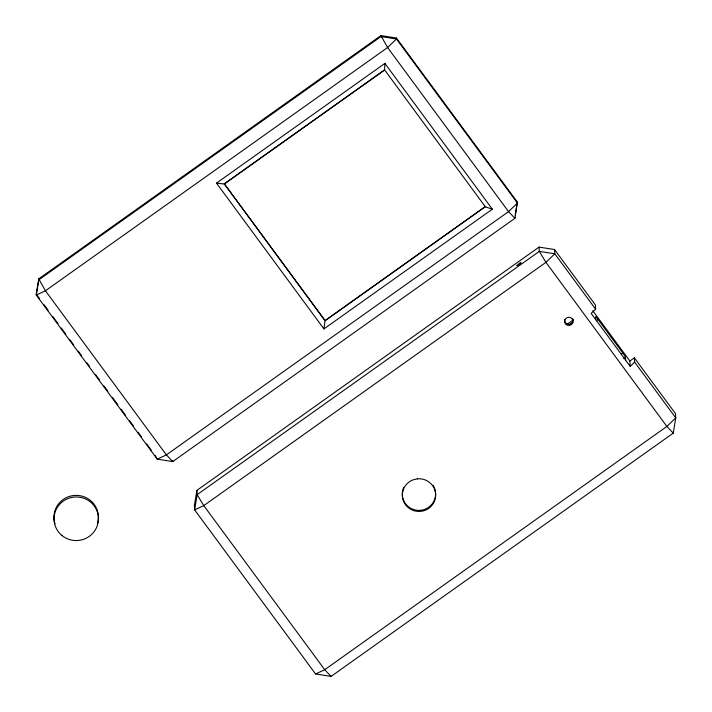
<?xml version="1.0" encoding="UTF-8"?>
<svg xmlns="http://www.w3.org/2000/svg" width="712" height="712" viewBox="0 0 712 712"><rect width="100%" height="100%" fill="white"/><g stroke="black" fill="none" stroke-linecap="round" stroke-linejoin="round"><path stroke-width="1.07" d="M384.88 63.404L384.569 70.07L224.298 184.025L216.484 183.126L323.933 328.917L492.339 209.186L384.88 63.404L216.484 183.126M323.933 328.917L325.064 320.56L224.28 183.812L384.56 69.856L485.362 206.818L492.339 209.186M36.25 294.101L38.751 278.873L380.911 35.6L396.424 38.021L517.366 202.119L514.918 218.299L172.758 461.581L157.245 459.16L36.303 295.062L36.25 294.101L39.534 298.559M630.191 366.368L591.183 313.44L595.615 309.168L595.357 304.896L554.55 249.529L539.037 247.108L196.877 490.39L194.376 505.618L194.634 509.881L315.576 673.979L331.089 676.4L673.249 433.127L675.75 417.899L675.492 413.627L634.374 357.833L629.871 361.037L630.191 366.368L634.632 362.105L634.374 357.833M515.221 215.166L517.366 202.119M325.064 320.56L485.344 206.605L325.081 320.774L224.28 183.812M567.233 324.2L573.454 319.777M569.413 324.877L572.946 322.367M596.425 320.712L598.107 319.51L622.822 353.036A4.441 0.454 54.6 0 1 625.474 357.424L625.643 360.192M621.131 354.238L622.822 353.036M623.783 358.625L625.474 357.424M315.576 673.979L324.717 669.707L666.877 426.435L675.75 417.899L634.632 362.105M673.249 433.127L666.877 426.435L545.935 262.336L539.304 251.38L539.037 247.108M331.089 676.4L324.717 669.707L203.774 505.618L197.135 494.662L196.877 490.39M595.615 309.168L554.808 253.801L554.55 249.529M592.802 310.743L629.871 361.037M44.135 304.807L48.078 310.156M52.679 316.395L57.939 323.533M61.223 327.992L65.824 334.231M69.767 339.588L73.71 344.937M78.311 351.176L81.604 355.635M86.855 362.773L89.489 366.342M95.399 374.37L99.351 379.719M103.952 385.957L107.895 391.306M112.496 397.554L117.756 404.692M121.04 409.151L125.641 415.39M129.584 420.739L133.527 426.088M138.128 432.335L141.412 436.794M146.672 443.932L151.273 450.171M155.216 455.52L157.245 459.16L166.385 454.888L508.546 211.615L517.419 203.08L396.477 38.982L396.424 38.021M595.73 319.617L595.561 316.84A4.441 0.454 54.6 0 1 598.107 319.51M514.865 217.338L514.918 218.299L508.546 211.615L387.604 47.517L380.911 35.6M172.696 460.619L172.758 461.581L166.385 454.888L45.443 290.79L38.751 278.873M435.522 492.348A16.661 16.349 -3.5 0 1 416.298 510.192A16.661 16.349 -3.5 0 1 403.748 487.382M433.065 485.326A16.661 16.349 -3.5 0 1 434.098 487.213M434.516 488.192A16.661 16.349 -3.5 0 1 435.379 491.289M55.011 523.925A22.214 21.796 -3.5 0 1 75.988 495.374A22.214 21.796 -3.5 0 1 97.375 523.534M572.671 318.834A4.165 4.085 -3.5 0 1 569.199 324.361A4.165 4.085 -3.5 0 1 564.661 319.652M38.804 279.834L36.303 295.062L45.443 290.79L387.604 47.517L396.477 38.982L380.973 36.561L38.804 279.834M197.135 494.662L194.634 509.881L203.774 505.618L545.935 262.336L554.808 253.801L539.304 251.38L197.135 494.662M516.974 265.416C518.781 266.804 525.171 258.42 516.974 265.416M417.321 478.847L413.085 479.844A16.661 16.349 -3.5 0 0 407.406 506.864A16.661 16.349 -3.5 0 0 434.747 500.447A16.661 16.349 -3.5 0 0 417.321 478.847M62.086 535.602A22.214 21.796 -3.5 0 0 98.14 522.359A22.214 21.796 -3.5 0 0 68.503 498.356A22.214 21.796 -3.5 0 0 62.086 535.602M566.209 324.538A4.165 4.085 -3.5 0 0 572.955 322.002A4.165 4.085 -3.5 0 0 567.357 317.543A4.165 4.085 -3.5 0 0 566.209 324.538"/></g></svg>
